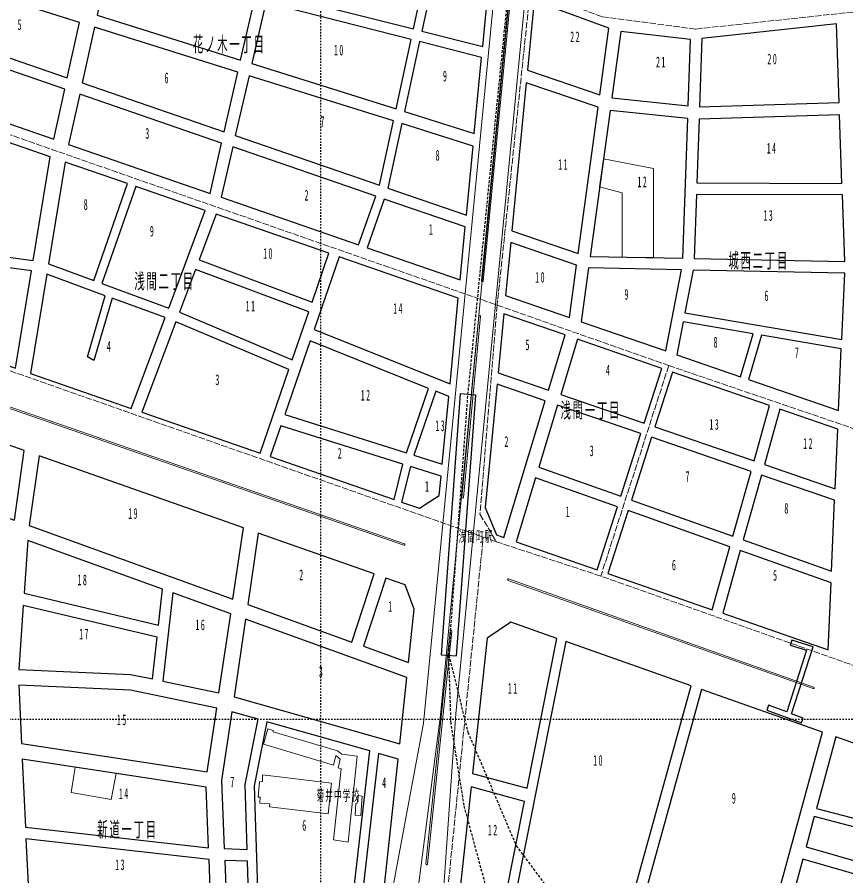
# Model space of a CAD drawing. Units: millimetres, scale not verified. Extents: x -69 to 81, y -68 to 83.
# Drawn here: x -39.9 to 16.2, y -27.2 to 30.9 of the extents above; entities that cross this region are included whole.
import ezdxf
from ezdxf.enums import TextEntityAlignment as Align

# ---------------------------------------------------------------- set-up
doc = ezdxf.new("R2010")
doc.units = ezdxf.units.MM
doc.header["$LTSCALE"] = 0.25
for name, pattern in [('USER1', [0.70556, 0.35278, -0.35278]), ('USER2', [1.05834, 0.70556, -0.35278]), ('USER3', [2.11668, 1.7639, -0.35278])]:
    doc.linetypes.add(name, pattern=pattern)
for name, color, linetype in [('0-0_01 グリッド', 7, 'USER1'), ('0-4_05 町名', 7, 'Continuous'), ('0-6_07 街区符号', 7, 'Continuous'), ('0-7_08 地下鉄', 7, 'USER2'), ('1-4_21 デッキ・歩道橋', 7, 'Continuous'), ('1-9_26 道路', 7, 'Continuous')]:
    doc.layers.add(name, color=color, linetype=linetype)
for name, color, linetype, lineweight in [('0-2_03 施設名・公園名', 7, 'Continuous', 18), ('0-C_13 町界', 30, 'USER3', 18), ('0-F_16 学校', 1, 'Continuous', 18), ('1-1_18 高速分離帯', 5, 'Continuous', 18), ('1-8_25 分離帯等', 7, 'Continuous', 18), ('1-D_30 公園・緑地', 3, 'Continuous', 18)]:
    doc.layers.add(name, color=color, linetype=linetype, lineweight=lineweight)
doc.styles.add('ＭＳ ゴシック', font='')
doc.styles.get('ＭＳ ゴシック').set_extended_font_data('MS Gothic')

msp = doc.modelspace()

# ---------------------------------------------------------------- linework, layer by layer
at = {"layer": '0-0_01 グリッド'}
for p, q in [((-19.3311, -66.6146), (-19.3311, 83.4748)), ((80.6683, -16.606), (-69.3363, -16.606))]:
    msp.add_line(p, q, dxfattribs=at)
at = {"layer": '0-7_08 地下鉄'}
for points in [[(40.3235, -66.6146), (40.1968, -66.4265), (36.4044, -63.0751), (32.7002, -60.3411), (28.555, -57.6952), (24.0571, -55.0494), (11.357, -48.4347), (4.7424, -44.7305), (0.5971, -41.4673), (-3.0189, -37.3222), (-5.8411, -32.9124), (-8.1342, -27.9735), (-9.6335, -22.4172), (-10.5154, -16.8609), (-10.6624, -12.2748), (-9.3689, 5.3642), (-4.1654, 57.1347), (-5.1355, 80.8591), (-5.2716, 83.4748)], [(-10.6624, -12.2748), (-9.3689, -17.4783), (-6.1057, -25.1513), (-1.7841, -30.9721), (3.4194, -35.2937), (8.8875, -39.1743), (15.9431, -42.7021), (31.2009, -50.5514), (34.9051, -52.7563), (37.6391, -55.1376), (40.1968, -57.7834), (42.4016, -61.223), (44.6947, -65.1918), (45.0385, -66.6146)]]:
    msp.add_lwpolyline(points, dxfattribs=at)
at = {"layer": '0-7_08 地下鉄', "linetype": 'Continuous'}
msp.add_lwpolyline([(-11.1901, -12.236), (-10.1347, -12.3135), (-8.8412, 5.3255), (-9.8966, 5.403)], close=True, dxfattribs=at)
at = {"layer": '0-C_13 町界'}
for p, q in [((-45.2259, 24.6319), (-7.3918, 11.4073)), ((4.2137, 7.3228), (-0.381, -6.9204)), ((-12.3043, -43.7332), (-8.3357, -4.2771)), ((-7.4448, -4.5946), (-8.3357, -4.2771)), ((-0.381, -6.9204), (-7.4448, -4.5946))]:
    msp.add_line(p, q, dxfattribs=at)
for points in [[(-2.7527, 56.3876), (-5.15, 32.7009), (-7.3918, 11.4073), (4.2137, 7.3228), (33.0807, -2.5163), (32.7653, -3.5142), (36.4361, -4.7887), (36.6924, -3.1263), (36.5048, -0.3669), (35.4597, 5.0204), (35.3168, 6.0898), (34.041, 22.3769), (34.3573, 24.2078), (35.7863, 27.5718), (37.0092, 30.1849), (38.1926, 32.5281), (39.7963, 34.8224), (40.5347, 35.4048)], [(40.7659, 38.601), (37.1502, 33.4352), (6.0324, 30.079), (-0.2932, 30.9105), (-5.15, 32.7009)], [(-7.3918, 11.4073), (-8.5599, -2.7277), (-7.4448, -4.5946)], [(-47.5343, 8.8676), (-45.9645, 8.9349), (-8.3357, -4.2771)], [(30.8236, -21.4508), (22.6101, -15.0441), (-0.381, -6.9204)]]:
    msp.add_lwpolyline(points, dxfattribs=at)
at = {"layer": '0-F_16 学校'}
for points in [[(-22.8987, -17.253), (-22.5484, -17.3522), (-22.5582, -17.4524), (-18.1947, -18.7302), (-17.8938, -18.9593), (-16.8633, -19.0863), (-17.4774, -24.9184), (-18.4578, -24.7609), (-17.941, -19.9493), (-18.1412, -19.8799), (-18.013, -19.2897), (-18.3038, -19.0403), (-18.4721, -19.7007), (-23.1956, -18.2834)], [(-22.7941, -22.513), (-22.7845, -22.3128), (-23.4545, -22.2649), (-23.4258, -21.8748), (-23.5558, -21.8653), (-23.469, -20.825), (-23.2688, -20.814), (-23.2601, -20.3543), (-18.6084, -20.9113), (-18.8227, -22.9917)], [(-16.7859, -21.7661), (-16.5158, -21.805), (-16.6222, -23.1057), (-17.0025, -23.0969), (-16.9546, -22.2866), (-16.8645, -22.2763)]]:
    msp.add_lwpolyline(points, close=True, dxfattribs=at)
at = {"layer": '1-1_18 高速分離帯'}
for points in [[(-15.7071, -66.6146), (-15.5718, -61.0275), (-16.3917, -48.1283), (-16.2718, -43.954), (-15.7936, -37.7545), (-15.2999, -32.6039), (-12.368, -16.8757), (-6.252, 46.3596), (-5.6603, 53.342), (-5.4261, 56.5032), (-5.4261, 59.8784), (-6.4642, 83.4748)], [(-14.4841, -57.4308), (-14.3518, -44.5543), (-13.4699, -33.6181), (-11.2209, -16.3319), (-4.4625, 54.2404), (-4.275, 56.3833), (-4.3123, 59.8391), (-5.3234, 83.4748)], [(-11.5811, -66.6146), (-12.5588, -65.3577), (-13.3255, -63.4957), (-13.4392, -60.6521), (-12.0515, -44.4391), (-11.8141, -39.5741), (-10.18, -16.2401), (-4.144, 46.1682), (-3.5503, 53.1744), (-3.3094, 56.425), (-3.3094, 59.9249), (-4.3456, 83.4748)]]:
    msp.add_lwpolyline(points, dxfattribs=at)
at = {"layer": '1-4_21 デッキ・歩道橋'}
msp.add_lwpolyline([(13.9873, -11.7067), (12.5373, -11.2507), (12.4314, -11.5873), (13.5422, -11.9365), (12.1981, -16.1033), (10.9729, -15.6443), (10.849, -15.9747), (13.1907, -16.853), (13.3145, -16.5223), (12.5287, -16.2275)], close=True, dxfattribs=at)
at = {"layer": '1-8_25 分離帯等'}
for p, q in [((-6.5993, 32.1807), (-8.4514, 13.0424)), ((-8.3461, 13.0324), (-6.494, 32.1707)), ((-8.6279, 10.6611), (-9.7744, -1.598)), ((-9.669, -1.608), (-8.5224, 10.6511)), ((-45.5462, 6.1964), (-13.7078, -4.828)), ((-13.6732, -4.7281), (-45.5115, 6.2963)), ((-6.6525, -7.2091), (13.9851, -14.5293)), ((14.0204, -14.4297), (-6.6172, -7.1095)), ((-10.5681, -10.6228), (-12.2143, -26.3803)), ((-12.1091, -26.3913), (-10.4628, -10.6339))]:
    msp.add_line(p, q, dxfattribs=at)
for centre, radius, start, end in [((-8.3965, 13.0391), 0.0549, 176.60704, 262.36202), ((-8.4006, 13.0395), 0.0549, 266.60242, 352.57078), ((-8.5732, 10.6537), 0.0552, 86.95377, 172.3024), ((-8.5775, 10.6541), 0.0551, 356.82991, 82.44367), ((-9.7194, -1.6011), 0.0551, 176.82415, 262.44943), ((-9.7235, -1.6008), 0.055, 266.77234, 352.48383), ((-13.6916, -4.7755), 0.0549, 252.88365, 338.71328), ((-13.6931, -4.7794), 0.0551, 343.07689, 68.757), ((-6.6324, -7.158), 0.0548, 162.49831, 248.50754), ((-6.6338, -7.1618), 0.0548, 72.40602, 158.36108), ((-10.5135, -10.6307), 0.0552, 86.32571, 171.81747), ((-10.5178, -10.6302), 0.0551, 356.15649, 81.80064), ((14.0017, -14.477), 0.0548, 252.40641, 338.36207), ((14.0003, -14.4807), 0.0549, 342.50032, 68.50618), ((-12.1596, -26.384), 0.0549, 176.12007, 262.00289), ((-12.1633, -26.3837), 0.0548, 265.93916, 351.99938)]:
    msp.add_arc(centre, radius, start, end, dxfattribs=at)
at = {"layer": '1-9_26 道路'}
for points in [[(-12.1868, 34.1179), (-21.9276, 36.7275), (-22.8807, 32.5782), (-13.0629, 30.0829)], [(-23.8126, 32.0646), (-33.6671, 34.5692), (-34.4524, 31.0269), (-24.7506, 27.9819)], [(-7.9761, 32.9899), (-11.6143, 33.9645), (-12.4889, 29.937), (-8.3732, 28.8911)], [(-35.6481, 30.5256), (-43.6607, 33.0406), (-44.0834, 29.3944), (-36.4787, 26.7787)], [(-4.8896, 31.9877), (-5.3445, 27.2931), (-0.4484, 25.6336), (0.1656, 30.1418)], [(-13.2173, 29.3715), (-23.0434, 31.8692), (-23.9909, 27.7437), (-14.2357, 24.6819)], [(-34.6342, 30.2076), (-35.4713, 26.4321), (-25.8652, 23.1286), (-24.9381, 27.1641)], [(6.4563, 29.4294), (6.2982, 24.8255), (15.7475, 25.1175), (15.5614, 30.433)], [(0.9694, 29.9119), (0.3585, 25.4257), (5.5353, 24.8812), (5.6891, 29.3626)], [(-8.4443, 28.1588), (-12.6432, 29.2265), (-13.6686, 24.5036), (-8.9421, 23.0203)], [(-44.1748, 28.6079), (-44.5587, 25.2966), (-44.5878, 25.1072), (-37.4001, 22.6236), (-36.6471, 26.0189)], [(-14.414, 23.8614), (-24.179, 26.9255), (-25.1107, 22.869), (-15.3577, 19.5147)], [(-5.4274, 26.4377), (-6.3974, 16.4327), (-1.9107, 14.8896), (-0.5633, 24.7892)], [(-35.6397, 25.6723), (-36.3927, 22.2753), (-26.8208, 18.9676), (-26.0391, 22.3705)], [(0.2436, 24.5794), (-1.1005, 14.707), (5.1809, 14.5763), (5.5058, 24.0254)], [(6.2689, 23.9799), (6.1215, 19.6837), (15.9387, 19.6449), (15.7767, 24.2741)], [(-9.0247, 22.1692), (-13.847, 23.6829), (-14.7941, 19.3204), (-9.4779, 17.4924)], [(-40.5899, 19.5638), (-40.7663, 19.1228), (-42.2128, 19.5462), (-43.701, 15.0817), (-38.7882, 14.4364), (-37.6335, 21.4304), (-41.1766, 22.6547), (-42.0633, 19.9949)], [(-16.7713, 15.4948), (-15.6104, 18.7836), (-25.2847, 22.1111), (-26.0667, 18.7072)], [(-32.4059, 19.6239), (-36.6138, 21.0784), (-37.7506, 14.1927), (-34.6916, 13.072)], [(-27.139, 17.804), (-31.8512, 19.432), (-34.1406, 12.8701), (-29.6155, 11.2123)], [(-9.9018, 13.1211), (-9.5547, 16.7007), (-15.0274, 18.5833), (-16.1886, 15.2936)], [(6.0946, 18.8991), (5.9454, 14.5606), (16.1238, 14.3491), (15.9661, 18.8596)], [(-26.4071, 17.5511), (-27.5646, 14.4697), (-19.9187, 11.603), (-18.7761, 14.9143)], [(-2.0169, 14.1083), (-6.4739, 15.6413), (-6.8212, 12.0567), (-2.4997, 10.5632)], [(-46.1903, 14.6915), (-46.7083, 11.3239), (-45.3476, 8.9868), (-39.9934, 7.134), (-38.9037, 13.7345)], [(-10.584, 6.0799), (-10.0212, 11.8886), (-18.0887, 14.6767), (-19.7849, 9.7602)], [(-35.1218, 7.9222), (-33.9086, 12.0471), (-37.8653, 13.4964), (-38.9739, 6.7802), (-32.1661, 4.424), (-29.8593, 10.5639), (-33.4403, 11.8758), (-34.6809, 7.6576)], [(-20.1443, 10.9486), (-27.808, 13.8227), (-28.8959, 10.9271), (-21.2612, 7.7119)], [(-1.2075, 13.9197), (-1.702, 10.2876), (4.0272, 8.3077), (5.0876, 13.7889)], [(5.8669, 13.7727), (5.306, 10.8759), (15.9192, 9.0808), (16.1204, 13.5595)], [(-6.9406, 10.824), (-7.3285, 6.8218), (-3.9233, 5.6526), (-2.7914, 9.3909)], [(-29.1371, 10.2856), (-31.4343, 4.1712), (-23.438, 1.4034), (-21.4848, 7.0637)], [(5.1889, 10.2702), (4.7599, 8.0547), (9.0667, 6.5667), (9.9245, 9.4691)], [(15.8915, 8.4602), (10.4964, 9.3726), (9.6117, 6.3779), (15.7034, 4.273)], [(-12.0282, 5.7756), (-20.0524, 8.9854), (-21.7699, 4.0082), (-13.5306, 1.4187)], [(-1.9531, 9.1008), (-3.0844, 5.3646), (2.5645, 3.425), (3.7556, 7.1281)], [(4.4719, 6.8806), (3.2814, 3.179), (9.9872, 0.8766), (11.0356, 4.6127)], [(-4.1387, 4.9401), (-7.4024, 6.0605), (-8.2114, -2.2881), (-7.436, -4.1357), (-6.9391, -4.3078)], [(-10.6663, 5.2307), (-11.5363, 5.5792), (-13.0256, 1.2601), (-11.1096, 0.6577)], [(2.3368, 2.717), (-3.3004, 4.6523), (-4.5726, 0.4503), (0.9733, -1.5214)], [(11.7391, 4.3696), (10.6907, 0.6348), (15.4732, -1.007), (15.6469, 3.0191)], [(-47.0038, 2.5089), (-47.0351, -0.6203), (-40.0561, -3.1395), (-39.4009, 1.5798), (-45.2245, 3.6339)], [(-14.3636, -1.7379), (-13.7669, 0.6485), (-22.0323, 3.2469), (-22.7503, 1.1653)], [(3.0535, 2.4708), (1.6877, -1.7749), (8.5578, -4.2173), (9.786, 0.1593)], [(-25.2745, -8.4753), (-24.5588, -3.656), (-38.3917, 1.2237), (-39.0485, -3.5032)], [(-11.3166, -1.4774), (-11.1891, -0.1614), (-13.2559, 0.4882), (-13.8563, -1.9134), (-12.6499, -2.331)], [(0.7456, -2.2293), (-4.7885, -0.262), (-6.1013, -4.5977), (-0.6259, -6.4928)], [(10.4899, -0.0825), (9.2596, -4.4669), (15.2321, -6.59), (15.4396, -1.782)], [(8.3566, -4.935), (1.46, -2.4834), (0.0904, -6.7409), (7.1629, -9.189)], [(-23.5529, -4.0106), (-24.27, -8.8379), (-17.22, -11.3827), (-15.7246, -6.7722)], [(-30.0292, -7.7999), (-39.141, -4.5109), (-39.3959, -8.0821), (-30.3074, -10.2416)], [(9.0581, -5.1847), (7.8664, -9.4324), (15.003, -11.9024), (15.1987, -7.3676)], [(-13.3892, -12.7654), (-12.9995, -9.1451), (-13.6097, -7.5181), (-14.9354, -7.0506), (-16.4325, -11.6669)], [(-25.4212, -9.4636), (-29.3323, -8.0516), (-30.0128, -14.0242), (-26.2157, -14.8123)], [(-32.2114, -13.5679), (-30.7217, -13.8771), (-30.4001, -11.0554), (-39.4545, -8.9037), (-39.764, -13.2348)], [(-13.9806, -18.261), (-13.497, -13.7675), (-24.4168, -9.826), (-25.1974, -15.0831)], [(-6.4622, -10.0394), (-8.0794, -11.1172), (-9.0638, -20.2675), (-5.3687, -21.2627), (-3.3576, -11.1351)], [(5.7304, -14.3403), (-2.751, -11.3482), (-6.2145, -28.7914), (1.1856, -30.7799)], [(-26.3681, -15.8391), (-32.2114, -14.6262), (-39.7673, -14.2929), (-39.5792, -18.2429), (-27.0076, -20.1453)], [(14.6123, -17.4735), (6.4326, -14.5882), (1.9028, -30.9726), (10.3221, -33.2352)], [(-26.0378, -20.7412), (-25.859, -25.3519), (-24.3106, -25.4048), (-24.4503, -21.0057), (-23.5697, -16.6032), (-25.3482, -16.0983)], [(-23.5012, -31.5452), (-17.6788, -33.2807), (-16.0171, -18.7423), (-22.9687, -16.7727), (-23.8329, -21.0939)], [(15.5315, -17.7975), (14.2149, -22.6346), (17.8669, -23.5796), (18.4281, -21.3534), (20.264, -21.7735), (21.569, -20.0473), (21.2927, -19.8298)], [(-14.0909, -19.2882), (-15.4192, -18.9118), (-17.0817, -33.4588), (-15.6611, -33.8822)], [(-39.3103, -23.8926), (-26.9199, -25.2873), (-27.0784, -21.1928), (-39.5285, -19.309)], [(22.0143, -20.3982), (20.4566, -22.4014), (18.8691, -22.0641), (18.2776, -24.2745), (14.0654, -23.1824), (13.5116, -25.2181), (24.2755, -28.3183), (25.7858, -23.3712)], [(-5.5452, -22.1516), (-9.1617, -21.1778), (-9.8753, -27.8076), (-6.8305, -28.6255)], [(-38.0912, -28.3847), (-26.7124, -30.6379), (-26.8888, -26.0847), (-39.2723, -24.6906), (-39.1045, -28.2122)], [(24.0188, -29.1586), (13.2808, -26.0661), (10.5553, -36.0785), (21.0598, -38.8518)], [(-25.8284, -26.1464), (-25.6438, -30.9067), (-24.1217, -31.3602), (-24.2854, -26.1999)]]:
    msp.add_lwpolyline(points, close=True, dxfattribs=at)
at = {"layer": '1-D_30 公園・緑地'}
for points in [[(-0.4616, 19.3996), (1.0676, 19.0052), (1.0676, 14.6619), (3.1842, 14.6178), (3.1842, 20.6514), (-0.2029, 21.3)], [(-33.1796, -20.2697), (-35.9419, -19.8516), (-36.2096, -21.5647), (-33.5049, -22.0351)]]:
    msp.add_lwpolyline(points, close=True, dxfattribs=at)

# ---------------------------------------------------------------- texts
at = {"layer": '0-2_03 施設名・公園名', "insert": (-19.6126, -22.1991), "char_height": 0.7244, "attachment_point": 7, "style": 'ＭＳ ゴシック'}
msp.add_mtext('\\T1.17;\\W0.5;菊井中学校', dxfattribs=at)
at = {"layer": '0-4_05 町名', "char_height": 1.028, "attachment_point": 7, "style": 'ＭＳ ゴシック'}
for s, insert in [('\\T1.17;\\W0.5;花ノ木一丁目', (-27.9787, 28.4267)), ('\\T1.17;\\W0.5;城西二丁目', (8.2526, 13.798)), ('\\T1.17;\\W0.5;浅間二丁目', (-31.944, 12.4057)), ('\\T1.17;\\W0.5;浅間一丁目', (-3.1047, 3.673)), ('\\T1.17;\\W0.5;新道一丁目', (-34.4501, -24.6817))]:
    msp.add_mtext(s, dxfattribs=dict(at, insert=insert))
at = {"layer": '0-6_07 街区符号', "style": 'ＭＳ ゴシック', "width": 0.5}
for s, p in [('5', (-39.8417, 29.8013)), ('6', (-29.8976, 26.1967)), ('9', (-11.0618, 26.3217)), ('7', (-19.3531, 23.2487)), ('3', (-31.2009, 22.4453)), ('8', (-11.5566, 20.9604)), ('2', (-20.4292, 18.2657)), ('8', (-35.3677, 17.6338)), ('1', (-12.0126, 15.949)), ('9', (-30.8925, 15.8362)), ('9', (1.2196, 11.556)), ('6', (10.6897, 11.469)), ('4', (-33.8011, 8.038)), ('5', (-5.481, 8.1472)), ('8', (7.249, 8.3227)), ('7', (12.7509, 7.6082)), ('4', (-0.036, 6.4324)), ('3', (-26.4604, 5.7802)), ('2', (-6.9035, 1.6051)), ('2', (-18.1804, 0.8117)), ('3', (-1.1334, 0.9791)), ('7', (5.3542, -0.7627)), ('1', (-12.2741, -1.4318)), ('1', (-2.7592, -3.1354)), ('8', (12.0402, -2.9139)), ('6', (4.4309, -6.7452)), ('2', (-20.7873, -7.416)), ('5', (11.2728, -7.4459)), ('1', (-14.7715, -9.5488)), ('3', (-19.4592, -13.952)), ('7', (-25.4482, -21.429)), ('4', (-15.178, -21.4703)), ('9', (8.4852, -22.5142)), ('6', (-20.5803, -24.3554))]:
    msp.add_text(s, height=0.7244, dxfattribs=at).set_placement(p, align=Align.BOTTOM_LEFT)
at = {"layer": '0-6_07 街区符号', "char_height": 0.7244, "attachment_point": 7, "style": 'ＭＳ ゴシック'}
for s, insert in [('\\T1.37;\\W0.45;22', (-2.4496, 29.196)), ('\\T1.37;\\W0.45;10', (-18.436, 28.2796)), ('\\T1.37;\\W0.45;21', (3.3554, 27.492)), ('\\T1.37;\\W0.45;20', (10.8947, 27.6829)), ('\\T1.37;\\W0.45;14', (10.8468, 21.6601)), ('\\T1.37;\\W0.45;11', (-3.256, 20.5629)), ('\\T1.37;\\W0.45;12', (2.0974, 19.385)), ('\\T1.37;\\W0.45;13', (10.6242, 17.1023)), ('\\T1.37;\\W0.45;10', (-23.2289, 14.5277)), ('\\T1.37;\\W0.45;10', (-4.8142, 12.9188)), ('\\T1.37;\\W0.45;11', (-24.4088, 10.9842)), ('\\T1.37;\\W0.45;14', (-14.4283, 10.8221)), ('\\T1.37;\\W0.45;12', (-16.622, 4.9561)), ('\\T1.37;\\W0.45;13', (-11.5761, 2.8801)), ('\\T1.37;\\W0.45;13', (6.9683, 2.9687)), ('\\T1.37;\\W0.45;12', (13.3112, 1.6874)), ('\\T1.37;\\W0.45;19', (-32.3598, -3.0579)), ('\\T1.37;\\W0.45;18', (-35.787, -7.5477)), ('\\T1.37;\\W0.45;16', (-27.8085, -10.5855)), ('\\T1.37;\\W0.45;17', (-35.6769, -11.1973)), ('\\T1.37;\\W0.45;11', (-6.6666, -14.8664)), ('\\T1.37;\\W0.45;15', (-33.1207, -17.0103)), ('\\T1.37;\\W0.45;10', (-0.8928, -19.7502)), ('\\T1.37;\\W0.45;14', (-32.9868, -22)), ('\\T1.37;\\W0.45;12', (-8.0201, -24.45)), ('\\T1.37;\\W0.45;13', (-33.2331, -26.8108))]:
    msp.add_mtext(s, dxfattribs=dict(at, insert=insert))
at = {"layer": '0-7_08 地下鉄', "insert": (-9.9989, -4.6766), "char_height": 0.7186, "attachment_point": 7, "style": 'ＭＳ ゴシック'}
msp.add_mtext('\\T1.17;\\W0.5;浅間町駅', dxfattribs=at)

doc.saveas('drawing.dxf')
